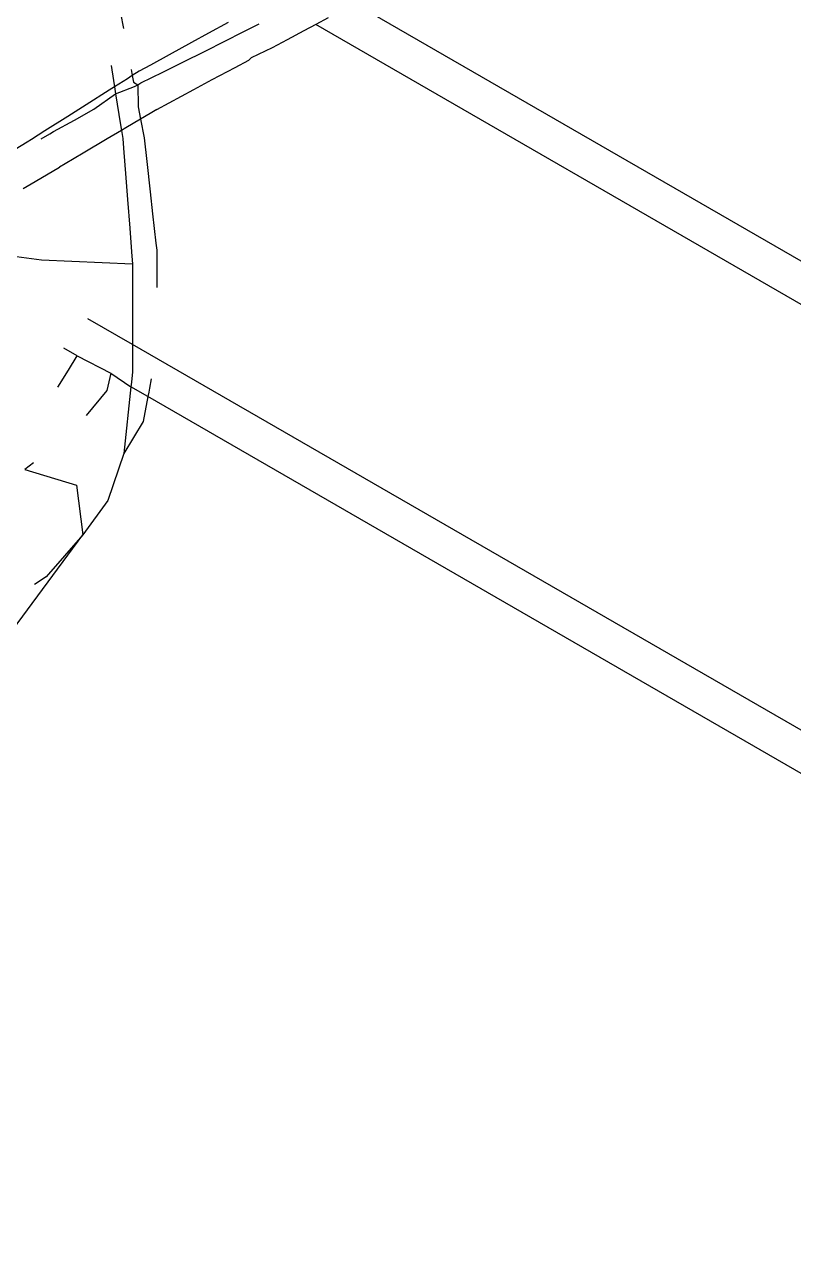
# Model space of a CAD drawing. Header units: inches. Extents: x 3324238 to 135265466, y -1036581 to 20094598.
# Drawn here: x 3354738.812 to 3354739.165, y -519089.568 to -519089.006 of the extents above; entities that cross this region are included whole.
import ezdxf

# ---------------------------------------------------------------- set-up
doc = ezdxf.new("R2010")
doc.units = ezdxf.units.IN
doc.header["$MEASUREMENT"] = 0

msp = doc.modelspace()

# ---------------------------------------------------------------- linework, layer by layer
for p, q in [((3354740.52362, -519089.89725, 0.00267), (3354738.96282, -519088.99659, 0.00267)), ((3354738.85579, -519089.00127, 0.00267), (3354738.85724, -519089.00834, 0.00267)), ((3354738.95138, -519089.00354, 0.00267), (3354738.94569, -519089.00655, 0.00267)), ((3354738.90538, -519089.00561, 0.00267), (3354738.89635, -519089.01056, 0.00267)), ((3354738.90351, -519089.01435, 0.00267), (3354738.91259, -519089.00974, 0.00267)), ((3354738.91259, -519089.00974, 0.00267), (3354738.91963, -519089.00615, 0.00267)), ((3354738.94009, -519089.00951, 0.00267), (3354738.93246, -519089.01356, 0.00267)), ((3354738.94569, -519089.00655, 0.00267), (3354738.94009, -519089.00951, 0.00267)), ((3354740.51505, -519089.91214, 0.00267), (3354738.94569, -519089.00655, 0.00267)), ((3354738.88852, -519089.01485, 0.00267), (3354738.87826, -519089.02047, 0.00267)), ((3354738.89635, -519089.01056, 0.00267), (3354738.88852, -519089.01485, 0.00267)), ((3354738.89503, -519089.01857, 0.00267), (3354738.90351, -519089.01435, 0.00267)), ((3354738.93246, -519089.01356, 0.00267), (3354738.92561, -519089.01719, 0.00267)), ((3354738.87826, -519089.02047, 0.00267), (3354738.8697, -519089.02515, 0.00267)), ((3354738.88426, -519089.02393, 0.00267), (3354738.89503, -519089.01857, 0.00267)), ((3354738.92561, -519089.01719, 0.00267), (3354738.91585, -519089.02181, 0.00267)), ((3354738.85154, -519089.02531, 0.00267), (3354738.85185, -519089.02732, 0.00267)), ((3354738.8697, -519089.02515, 0.00267), (3354738.86452, -519089.02799, 0.00267)), ((3354738.87533, -519089.02837, 0.00267), (3354738.88426, -519089.02393, 0.00267)), ((3354738.89806, -519089.03189, 0.00267), (3354738.90852, -519089.02628, 0.00267)), ((3354738.90852, -519089.02628, 0.00267), (3354738.91484, -519089.02289, 0.00267)), ((3354738.91585, -519089.02181, 0.00267), (3354738.91484, -519089.02289, 0.00267)), ((3354738.85185, -519089.02732, 0.00267), (3354738.8531, -519089.03521, 0.00267)), ((3354738.85903, -519089.03146, 0.00267), (3354738.8531, -519089.03521, 0.00267)), ((3354738.86128, -519089.03004, 0.00267), (3354738.85903, -519089.03146, 0.00267)), ((3354738.86074, -519089.02721, 0.00267), (3354738.86128, -519089.03004, 0.00267)), ((3354738.86452, -519089.02799, 0.00267), (3354738.86128, -519089.03004, 0.00267)), ((3354738.86128, -519089.03004, 0.00267), (3354738.86186, -519089.03309, 0.00267)), ((3354738.86528, -519089.03337, 0.00267), (3354738.87533, -519089.02837, 0.00267)), ((3354738.88952, -519089.03647, 0.00267), (3354738.89806, -519089.03189, 0.00267)), ((3354738.85071, -519089.03672, 0.00267), (3354738.84004, -519089.04347, 0.00267)), ((3354738.8531, -519089.03521, 0.00267), (3354738.85071, -519089.03672, 0.00267)), ((3354738.8531, -519089.03521, 0.00267), (3354738.8536, -519089.03837, 0.00267)), ((3354738.8536, -519089.03837, 0.00267), (3354738.86224, -519089.03506, 0.00267)), ((3354738.86186, -519089.03309, 0.00267), (3354738.86378, -519089.0342, 0.00267)), ((3354738.86224, -519089.03506, 0.00267), (3354738.86378, -519089.0342, 0.00267)), ((3354738.86378, -519089.0342, 0.00267), (3354738.86528, -519089.03337, 0.00267)), ((3354738.86378, -519089.0342, 0.00267), (3354738.86401, -519089.04431, 0.00267)), ((3354738.87822, -519089.04253, 0.00267), (3354738.88952, -519089.03647, 0.00267)), ((3354738.84004, -519089.04347, 0.00267), (3354738.83168, -519089.04876, 0.00267)), ((3354738.84355, -519089.04549, 0.00267), (3354738.8536, -519089.03837, 0.00267)), ((3354738.8536, -519089.03837, 0.00267), (3354738.85585, -519089.05259, 0.00267)), ((3354738.8725, -519089.0456, 0.00267), (3354738.87822, -519089.04253, 0.00267)), ((3354738.83168, -519089.04876, 0.00267), (3354738.82106, -519089.05548, 0.00267)), ((3354738.83465, -519089.05046, 0.00267), (3354738.84355, -519089.04549, 0.00267)), ((3354738.86401, -519089.04431, 0.00267), (3354738.86509, -519089.05, 0.00267)), ((3354738.86944, -519089.04741, 0.00267), (3354738.86509, -519089.05, 0.00267)), ((3354738.8725, -519089.0456, 0.00267), (3354738.86944, -519089.04741, 0.00267)), ((3354738.82513, -519089.05577, 0.00267), (3354738.83465, -519089.05046, 0.00267)), ((3354738.85585, -519089.05259, 0.00267), (3354738.85627, -519089.05525, 0.00267)), ((3354738.85833, -519089.05402, 0.00267), (3354738.85627, -519089.05525, 0.00267)), ((3354738.86509, -519089.05, 0.00267), (3354738.85833, -519089.05402, 0.00267)), ((3354738.86509, -519089.05, 0.00267), (3354738.86675, -519089.0587, 0.00267)), ((3354738.81295, -519089.06058, 0.00267), (3354738.80268, -519089.06696, 0.00267)), ((3354738.8149, -519089.05937, 0.00267), (3354738.81295, -519089.06058, 0.00267)), ((3354738.81809, -519089.05735, 0.00267), (3354738.8149, -519089.05937, 0.00267)), ((3354738.82106, -519089.05548, 0.00267), (3354738.81809, -519089.05735, 0.00267)), ((3354738.81935, -519089.05908, 0.00267), (3354738.82334, -519089.0568, 0.00267)), ((3354738.82334, -519089.0568, 0.00267), (3354738.82513, -519089.05577, 0.00267)), ((3354738.84979, -519089.0591, 0.00267), (3354738.83874, -519089.06568, 0.00267)), ((3354738.85627, -519089.05525, 0.00267), (3354738.84979, -519089.0591, 0.00267)), ((3354738.85627, -519089.05525, 0.00267), (3354738.85687, -519089.05899, 0.00267)), ((3354738.85687, -519089.05899, 0.00267), (3354738.85721, -519089.06333, 0.00267)), ((3354738.86675, -519089.0587, 0.00267), (3354738.86795, -519089.06947, 0.00267)), ((3354738.83874, -519089.06568, 0.00267), (3354738.83048, -519089.07059, 0.00267)), ((3354738.85721, -519089.06333, 0.00267), (3354738.85829, -519089.07696, 0.00267)), ((3354738.83048, -519089.07059, 0.00267), (3354738.82779, -519089.07219, 0.00267)), ((3354738.86795, -519089.06947, 0.00267), (3354738.86951, -519089.08344, 0.00267)), ((3354738.81661, -519089.07873, 0.00267), (3354738.82779, -519089.07219, 0.00267)), ((3354738.85829, -519089.07696, 0.00267), (3354738.85907, -519089.08692, 0.00267)), ((3354738.81107, -519089.08197, 0.00267), (3354738.81661, -519089.07873, 0.00267)), ((3354738.85907, -519089.08692, 0.00267), (3354738.86012, -519089.1001, 0.00267)), ((3354738.86951, -519089.08344, 0.00267), (3354738.87063, -519089.09352, 0.00267)), ((3354738.87063, -519089.09352, 0.00267), (3354738.87214, -519089.10704, 0.00267)), ((3354738.86012, -519089.1001, 0.00267), (3354738.86098, -519089.11101, 0.00267)), ((3354738.86098, -519089.11101, 0.00267), (3354738.86143, -519089.11678, 0.00267)), ((3354738.87214, -519089.10704, 0.00267), (3354738.87249, -519089.11026, 0.00267)), ((3354738.87249, -519089.11026, 0.00267), (3354738.8725, -519089.11772, 0.00267)), ((3354738.81952, -519089.11487, 0.00267), (3354738.80112, -519089.11246, 0.00267)), ((3354738.86143, -519089.11678, 0.00267), (3354738.81952, -519089.11487, 0.00267)), ((3354738.86143, -519089.11678, 0.00267), (3354738.86143, -519089.12121, 0.00267)), ((3354738.86143, -519089.12121, 0.00267), (3354738.86141, -519089.13146, 0.00267)), ((3354738.8725, -519089.11772, 0.00267), (3354738.87252, -519089.12748, 0.00267)), ((3354738.86141, -519089.13146, 0.00267), (3354738.8614, -519089.13903, 0.00267)), ((3354738.8614, -519089.13903, 0.00267), (3354738.86138, -519089.14747, 0.00267)), ((3354738.86137, -519089.15366, 0.00267), (3354738.84091, -519089.14185, 0.00267)), ((3354738.86138, -519089.14747, 0.00267), (3354738.86137, -519089.15366, 0.00267)), ((3354738.83589, -519089.15879, 0.00267), (3354738.82988, -519089.15532, 0.00267)), ((3354740.42923, -519090.05838, 0.00267), (3354738.86137, -519089.15366, 0.00267)), ((3354738.86137, -519089.15366, 0.00267), (3354738.86137, -519089.15671, 0.00267)), ((3354738.83203, -519089.16549, 0.00267), (3354738.83589, -519089.15879, 0.00267)), ((3354738.83589, -519089.15879, 0.00267), (3354738.85137, -519089.16687, 0.00267)), ((3354738.86136, -519089.16129, 0.00267), (3354738.86135, -519089.16624, 0.00267)), ((3354738.86137, -519089.15671, 0.00267), (3354738.86136, -519089.16129, 0.00267)), ((3354738.82704, -519089.17328, 0.00267), (3354738.83203, -519089.16549, 0.00267)), ((3354738.85137, -519089.16687, 0.00267), (3354738.84961, -519089.17475, 0.00267)), ((3354738.85137, -519089.16687, 0.00267), (3354738.86062, -519089.17306, 0.00267)), ((3354738.86135, -519089.16624, 0.00267), (3354738.86085, -519089.17093, 0.00267)), ((3354738.86062, -519089.17306, 0.00267), (3354738.85733, -519089.20368, 0.00267)), ((3354738.86085, -519089.17093, 0.00267), (3354738.86062, -519089.17306, 0.00267)), ((3354738.86846, -519089.17759, 0.00267), (3354738.86062, -519089.17306, 0.00267)), ((3354738.86996, -519089.16949, 0.00267), (3354738.86917, -519089.17373, 0.00267)), ((3354738.84961, -519089.17475, 0.00267), (3354738.84006, -519089.18634, 0.00267)), ((3354738.86846, -519089.17759, 0.00267), (3354738.86634, -519089.1891, 0.00267)), ((3354738.86884, -519089.17554, 0.00267), (3354738.86846, -519089.17759, 0.00267)), ((3354740.41994, -519090.07286, 0.00267), (3354738.86846, -519089.17759, 0.00267)), ((3354738.86917, -519089.17373, 0.00267), (3354738.86884, -519089.17554, 0.00267)), ((3354738.86634, -519089.1891, 0.00267), (3354738.85733, -519089.20368, 0.00267)), ((3354738.85733, -519089.20368, 0.00267), (3354738.85008, -519089.2254, 0.00267)), ((3354738.81595, -519089.208, 0.00267), (3354738.81196, -519089.21105, 0.00267)), ((3354738.81196, -519089.21105, 0.00267), (3354738.83567, -519089.21827, 0.00267)), ((3354738.83567, -519089.21827, 0.00267), (3354738.83854, -519089.24109, 0.00267)), ((3354738.85008, -519089.2254, 0.00267), (3354738.83854, -519089.24109, 0.00267)), ((3354738.79894, -519089.29478, 0.00267), (3354738.83854, -519089.24109, 0.00267)), ((3354738.83854, -519089.24109, 0.00267), (3354738.82167, -519089.26042, 0.00267)), ((3354738.82167, -519089.26042, 0.00267), (3354738.81632, -519089.26392, 0.00267))]:
    msp.add_line(p, q)

doc.saveas('drawing.dxf')
